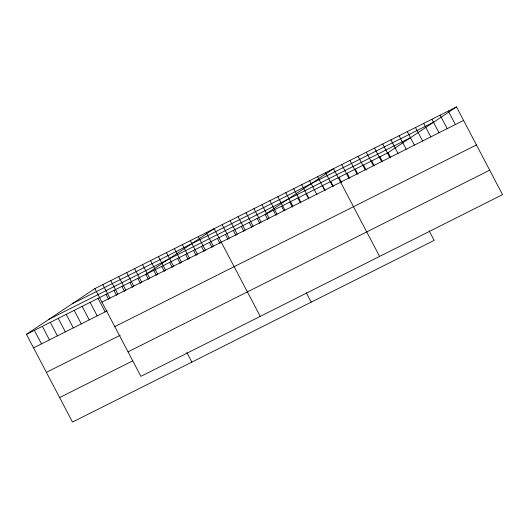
<?xml version="1.0" encoding="UTF-8"?>
<svg xmlns="http://www.w3.org/2000/svg" width="529" height="529" viewBox="0 0 529 529"><rect width="100%" height="100%" fill="white"/><g stroke="black" fill="none" stroke-linecap="round" stroke-linejoin="round"><path stroke-width="0.79" d="M429.158 230.856L434.157 240.378L72.506 422.076L26.45 334.354L94.843 288.622L456.494 106.924L502.55 194.646L140.893 376.344L94.843 288.622M26.45 334.354L388.107 152.656L456.494 106.924M72.275 303.712L433.925 122.02M49.018 319.265L410.676 137.566M101.932 302.132L463.589 120.433M33.545 347.864L107.321 310.801M114.793 326.624L476.444 144.926M46.4 372.356L120.176 335.287M128.038 351.851L489.695 170.153M59.645 397.583L132.7 360.884M448.301 111.044L455.39 124.553M440.102 115.163L447.197 128.673M431.902 119.283L438.997 132.792M423.709 123.396L430.798 136.912M415.51 127.515L422.605 141.031M407.31 131.635L414.405 145.144M399.111 135.755L406.206 149.264M390.918 139.874L398.013 153.384M388.107 152.656L390.719 157.635M382.718 143.994L389.813 157.503M379.908 156.776L382.52 161.755M374.519 148.107L381.614 161.623M371.708 160.895L374.32 165.875M366.326 152.226L373.414 165.742M363.516 165.015L366.128 169.994M358.126 156.346L365.222 169.855M355.316 169.135L357.928 174.114M349.927 160.466L357.022 173.975M347.117 173.254L349.729 178.227M341.734 164.585L348.823 178.094M338.917 177.367L341.536 182.346M379.591 256.42L333.534 168.705L265.141 214.437L267.753 219.416M330.724 181.487L333.336 186.466M325.58 172.699L332.668 186.208M322.525 185.606L325.137 190.585M317.618 176.699L324.713 190.209M309.663 180.693L316.944 194.705M301.709 184.694L308.804 198.203M306.132 193.845L308.744 198.818M293.754 188.688L300.842 202.197M297.933 197.965L300.545 202.938M285.792 192.688L292.887 206.198M289.733 202.078L292.345 207.057M277.837 196.682L284.933 210.192M281.54 206.198L283.775 210.463M269.883 200.683L276.978 214.192M273.341 210.317L275.953 215.296M261.928 204.677L269.016 218.193M306.198 292.63L311.197 302.158M253.966 208.677L261.062 222.187M257.187 218.431L259.799 223.41M246.011 212.671L253.107 226.187M249.232 222.431L251.844 227.41M238.057 216.672L245.152 230.181M241.27 226.425L243.889 231.404M230.102 220.666L237.197 234.182M233.315 230.426L235.927 235.405M222.147 224.666L229.236 238.176M225.361 234.42L227.973 239.399M260.242 316.382L214.185 228.66L145.799 274.399L148.411 279.372M217.406 238.42L220.018 243.4M206.231 232.661L213.326 246.17M209.444 242.414L212.063 247.393M198.276 236.655L205.371 250.171M201.489 246.415L204.101 251.394M190.321 240.655L197.41 254.165M193.535 250.409L196.147 255.388M182.36 244.649L189.455 258.165M185.58 254.409L188.192 259.389M174.405 248.65L181.5 262.159M177.625 258.403L180.237 263.382M166.45 252.644L173.545 266.16M169.664 262.404L172.282 267.383M158.495 256.644L165.584 270.154M161.709 266.398L164.321 271.377M150.534 260.638L157.629 274.154M153.754 270.398L156.366 275.378M142.579 264.639L149.674 278.148M186.849 352.592L191.848 362.114M134.624 268.633L141.719 282.149M137.838 278.393L140.456 283.372M126.669 272.633L133.758 286.143M129.883 282.393L132.495 287.366M118.708 276.627L125.803 290.143M121.928 286.387L124.54 291.367M110.753 280.628L117.848 294.137M113.973 290.388L116.585 295.361M102.798 284.622L109.893 298.138M106.012 294.382L108.63 299.361M98.057 298.382L105.152 311.892M90.102 302.376L97.197 315.886M82.147 306.377L89.236 319.886M74.186 310.371L81.281 323.88M66.231 314.371L73.326 327.881M58.276 318.365L65.371 331.875M50.321 322.366L57.41 335.875M42.36 326.36L49.455 339.869M34.405 330.361L41.5 343.87"/></g></svg>
